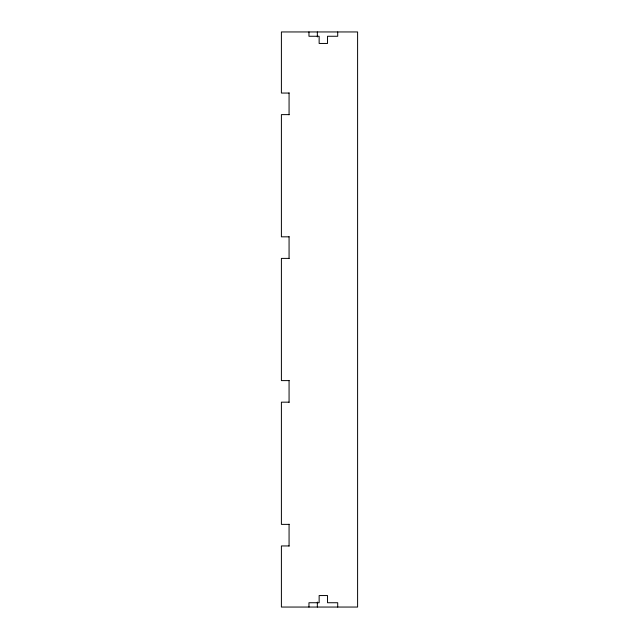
<?xml version="1.0" encoding="UTF-8"?>
<svg xmlns="http://www.w3.org/2000/svg" width="639" height="639" viewBox="0 0 639 639"><rect width="100%" height="100%" fill="white"/><g stroke="black" fill="none" stroke-linecap="round" stroke-linejoin="round"><path stroke-width="0.96" d="M289.068 93.054L281.4 93.054L281.4 31.95L357.6 31.95L357.6 607.05L281.4 607.05L281.4 545.946L289.068 545.946M289.068 114.621L281.4 114.621L281.4 236.829L289.068 236.829M289.068 258.396L281.4 258.396L281.4 380.604L289.068 380.604M289.068 402.171L281.4 402.171L281.4 524.379L289.068 524.379M337.712 31.95L337.712 36.263L327.527 36.263L327.527 43.452L319.141 43.452L319.141 36.263L308.957 36.263L308.957 31.95M337.712 607.05L337.712 602.737L327.527 602.737L327.527 595.548L319.141 595.548L319.141 602.737L308.957 602.737L308.957 607.05M317.343 31.95L317.343 36.934M317.343 602.066L317.343 607.05M289.068 92.855L289.068 114.82M289.068 236.63L289.068 258.595M289.068 380.405L289.068 402.37M289.068 524.18L289.068 546.145"/></g></svg>
